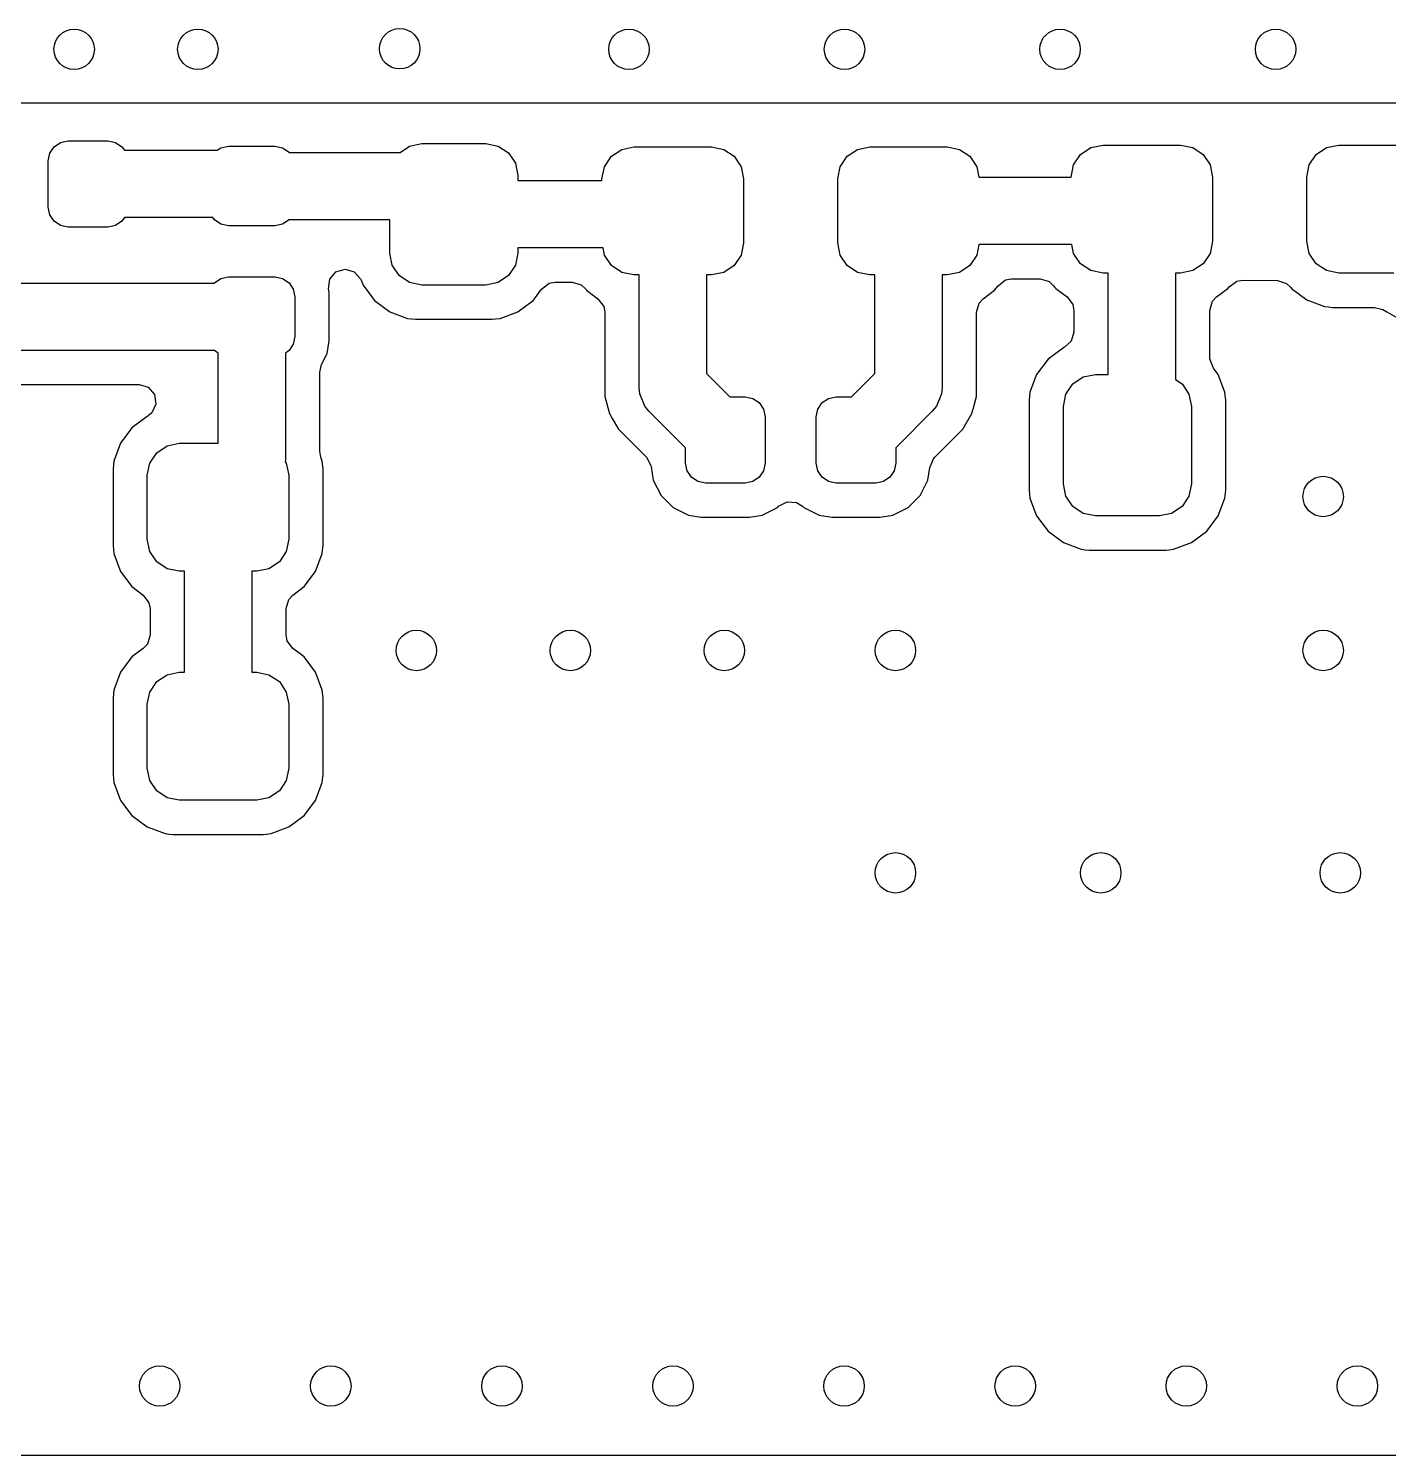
# Model space of a CAD drawing. Extents: x 5.33 to 7.27, y -5.07 to -3.93.
# Drawn here: x 6.0867 to 6.4841, y -5.0703 to -4.6532 of the extents above; entities that cross this region are included whole.
import ezdxf

# ---------------------------------------------------------------- set-up
doc = ezdxf.new("R2010")
doc.units = 0
doc.header["$MEASUREMENT"] = 0
doc.layers.add('BLACK', color=7, linetype='CONTINUOUS')

msp = doc.modelspace()

# ---------------------------------------------------------------- linework, layer by layer
at = {"layer": 'BLACK', "linetype": 'CONTINUOUS'}
for p, q in [((6.51169, -4.67504), (6.07268, -4.67504)), ((6.09288, -4.68965), (6.09414, -4.68776)), ((6.09414, -4.68776), (6.09603, -4.68651)), ((6.09603, -4.68651), (6.09825, -4.68606)), ((6.09825, -4.68606), (6.10986, -4.68606)), ((6.10986, -4.68606), (6.11208, -4.68651)), ((6.11208, -4.68651), (6.11397, -4.68776)), ((6.11397, -4.68776), (6.11467, -4.68882)), ((6.14288, -4.68808), (6.1451, -4.68764)), ((6.1451, -4.68764), (6.15868, -4.68764)), ((6.15868, -4.68764), (6.1609, -4.68808)), ((6.19525, -4.68941), (6.19802, -4.68756)), ((6.19802, -4.68756), (6.20159, -4.68685)), ((6.20159, -4.68685), (6.2203, -4.68685)), ((6.2203, -4.68685), (6.22387, -4.68756)), ((6.22387, -4.68756), (6.22691, -4.68959)), ((6.26002, -4.68855), (6.2636, -4.68783)), ((6.2636, -4.68783), (6.28624, -4.68783)), ((6.28624, -4.68783), (6.28982, -4.68855)), ((6.32892, -4.68855), (6.3325, -4.68783)), ((6.3325, -4.68783), (6.35514, -4.68783)), ((6.35514, -4.68783), (6.35872, -4.68855)), ((6.3971, -4.68801), (6.40068, -4.6873)), ((6.40068, -4.6873), (6.42332, -4.6873)), ((6.42332, -4.6873), (6.4269, -4.68801)), ((6.466, -4.68801), (6.46958, -4.6873)), ((6.46958, -4.6873), (6.49222, -4.6873)), ((6.09244, -4.69187), (6.09288, -4.68965)), ((6.09244, -4.70545), (6.09244, -4.69187)), ((6.11467, -4.68882), (6.14177, -4.68882)), ((6.14177, -4.68882), (6.14288, -4.68808)), ((6.1609, -4.68808), (6.16279, -4.68934)), ((6.16279, -4.68934), (6.16283, -4.68941)), ((6.16283, -4.68941), (6.19525, -4.68941)), ((6.22691, -4.68959), (6.22893, -4.69262)), ((6.25496, -4.69361), (6.25699, -4.69057)), ((6.25699, -4.69057), (6.26002, -4.68855)), ((6.28982, -4.68855), (6.29285, -4.69057)), ((6.29285, -4.69057), (6.29488, -4.69361)), ((6.32386, -4.69361), (6.32589, -4.69057)), ((6.32589, -4.69057), (6.32892, -4.68855)), ((6.35872, -4.68855), (6.36175, -4.69057)), ((6.36175, -4.69057), (6.36378, -4.69361)), ((6.39204, -4.69307), (6.39407, -4.69004)), ((6.39407, -4.69004), (6.3971, -4.68801)), ((6.4269, -4.68801), (6.42993, -4.69004)), ((6.42993, -4.69004), (6.43196, -4.69307)), ((6.46094, -4.69307), (6.46297, -4.69004)), ((6.46297, -4.69004), (6.466, -4.68801)), ((6.22893, -4.69262), (6.22965, -4.6962)), ((6.22965, -4.6962), (6.22965, -4.69768)), ((6.25425, -4.69719), (6.25496, -4.69361)), ((6.29488, -4.69361), (6.29559, -4.69719)), ((6.32315, -4.69719), (6.32386, -4.69361)), ((6.36378, -4.69361), (6.36439, -4.69669)), ((6.39133, -4.69665), (6.39204, -4.69307)), ((6.43196, -4.69307), (6.43267, -4.69665)), ((6.46023, -4.69665), (6.46094, -4.69307)), ((6.22965, -4.69768), (6.25425, -4.69768)), ((6.25425, -4.69768), (6.25425, -4.69719)), ((6.29559, -4.69719), (6.29559, -4.71589)), ((6.32315, -4.71589), (6.32315, -4.69719)), ((6.36439, -4.69669), (6.39133, -4.69669)), ((6.39133, -4.69669), (6.39133, -4.69665)), ((6.43267, -4.69665), (6.43267, -4.71535)), ((6.46023, -4.71535), (6.46023, -4.69665)), ((6.09288, -4.70768), (6.09244, -4.70545)), ((6.09414, -4.70956), (6.09288, -4.70768)), ((6.11467, -4.7085), (6.11397, -4.70956)), ((6.14055, -4.7085), (6.11467, -4.7085)), ((6.14099, -4.70917), (6.14055, -4.7085)), ((6.09603, -4.71082), (6.09414, -4.70956)), ((6.09825, -4.71126), (6.09603, -4.71082)), ((6.10986, -4.71126), (6.09825, -4.71126)), ((6.11208, -4.71082), (6.10986, -4.71126)), ((6.11397, -4.70956), (6.11208, -4.71082)), ((6.14288, -4.71042), (6.14099, -4.70917)), ((6.1451, -4.71087), (6.14288, -4.71042)), ((6.15868, -4.71087), (6.1451, -4.71087)), ((6.1609, -4.71042), (6.15868, -4.71087)), ((6.16279, -4.70917), (6.1609, -4.71042)), ((6.16283, -4.70909), (6.16279, -4.70917)), ((6.19224, -4.70909), (6.16283, -4.70909)), ((6.19224, -4.71884), (6.19224, -4.70909)), ((6.29559, -4.71589), (6.29488, -4.71946)), ((6.32386, -4.71946), (6.32315, -4.71589)), ((6.36439, -4.71638), (6.36378, -4.71946)), ((6.39154, -4.71638), (6.36439, -4.71638)), ((6.39204, -4.71893), (6.39154, -4.71638)), ((6.43267, -4.71535), (6.43196, -4.71893)), ((6.46094, -4.71893), (6.46023, -4.71535)), ((6.19296, -4.72242), (6.19224, -4.71884)), ((6.22965, -4.71884), (6.22893, -4.72242)), ((6.25455, -4.71736), (6.22965, -4.71736)), ((6.22965, -4.71736), (6.22965, -4.71884)), ((6.25496, -4.71946), (6.25455, -4.71736)), ((6.25699, -4.7225), (6.25496, -4.71946)), ((6.29488, -4.71946), (6.29285, -4.7225)), ((6.32589, -4.7225), (6.32386, -4.71946)), ((6.36378, -4.71946), (6.36175, -4.7225)), ((6.39407, -4.72196), (6.39204, -4.71893)), ((6.43196, -4.71893), (6.42993, -4.72196)), ((6.46297, -4.72196), (6.46094, -4.71893)), ((6.17469, -4.72651), (6.17649, -4.72437)), ((6.17649, -4.72437), (6.17916, -4.72355)), ((6.17916, -4.72355), (6.18185, -4.72429)), ((6.18185, -4.72429), (6.18371, -4.72638)), ((6.19498, -4.72545), (6.19296, -4.72242)), ((6.22893, -4.72242), (6.22691, -4.72545)), ((6.26002, -4.72452), (6.25699, -4.7225)), ((6.2636, -4.72524), (6.26002, -4.72452)), ((6.26508, -4.72524), (6.2636, -4.72524)), ((6.26508, -4.75811), (6.26508, -4.72524)), ((6.28624, -4.72524), (6.28476, -4.72524)), ((6.28476, -4.72524), (6.28476, -4.75403)), ((6.28982, -4.72452), (6.28624, -4.72524)), ((6.29285, -4.7225), (6.28982, -4.72452)), ((6.32892, -4.72452), (6.32589, -4.7225)), ((6.3325, -4.72524), (6.32892, -4.72452)), ((6.33398, -4.72524), (6.3325, -4.72524)), ((6.33398, -4.75403), (6.33398, -4.72524)), ((6.35514, -4.72524), (6.35366, -4.72524)), ((6.35366, -4.72524), (6.35366, -4.75811)), ((6.35872, -4.72452), (6.35514, -4.72524)), ((6.36175, -4.7225), (6.35872, -4.72452)), ((6.3971, -4.72399), (6.39407, -4.72196)), ((6.40068, -4.7247), (6.3971, -4.72399)), ((6.40216, -4.7247), (6.40068, -4.7247)), ((6.40216, -4.75433), (6.40216, -4.7247)), ((6.42332, -4.7247), (6.42184, -4.7247)), ((6.42184, -4.7247), (6.42184, -4.75579)), ((6.4269, -4.72399), (6.42332, -4.7247)), ((6.42993, -4.72196), (6.4269, -4.72399)), ((6.466, -4.72399), (6.46297, -4.72196)), ((6.46958, -4.7247), (6.466, -4.72399)), ((6.48568, -4.7247), (6.46958, -4.7247)), ((6.06256, -4.7276), (6.14094, -4.7276)), ((6.14094, -4.7276), (6.14099, -4.72753)), ((6.14099, -4.72753), (6.14288, -4.72627)), ((6.14288, -4.72627), (6.1451, -4.72583)), ((6.1451, -4.72583), (6.15868, -4.72583)), ((6.15868, -4.72583), (6.1609, -4.72627)), ((6.1609, -4.72627), (6.16279, -4.72753)), ((6.16279, -4.72753), (6.16405, -4.72941)), ((6.16405, -4.72941), (6.16449, -4.73163)), ((6.17433, -4.72928), (6.17469, -4.72651)), ((6.17451, -4.73039), (6.17433, -4.72928)), ((6.18371, -4.72638), (6.18388, -4.72677)), ((6.18388, -4.72677), (6.18442, -4.72822)), ((6.18442, -4.72822), (6.18442, -4.72822)), ((6.18442, -4.72822), (6.18442, -4.72822)), ((6.18442, -4.72822), (6.18776, -4.73268)), ((6.19802, -4.72748), (6.19498, -4.72545)), ((6.20159, -4.72819), (6.19802, -4.72748)), ((6.2203, -4.72819), (6.20159, -4.72819)), ((6.22387, -4.72748), (6.2203, -4.72819)), ((6.22691, -4.72545), (6.22387, -4.72748)), ((6.23449, -4.7322), (6.23661, -4.72937)), ((6.23661, -4.72937), (6.23885, -4.72769)), ((6.23885, -4.72769), (6.24058, -4.72738)), ((6.24058, -4.72738), (6.24553, -4.72738)), ((6.24553, -4.72738), (6.24821, -4.72817)), ((6.24821, -4.72817), (6.2495, -4.72937)), ((6.2495, -4.72937), (6.24969, -4.72962)), ((6.24969, -4.72962), (6.24976, -4.72972)), ((6.36898, -4.72972), (6.36998, -4.72839)), ((6.36998, -4.72839), (6.37221, -4.72671)), ((6.37221, -4.72671), (6.37395, -4.7264)), ((6.37395, -4.7264), (6.38227, -4.7264)), ((6.38227, -4.7264), (6.38495, -4.72719)), ((6.38495, -4.72719), (6.38624, -4.72839)), ((6.38624, -4.72839), (6.38662, -4.72889)), ((6.38662, -4.72889), (6.38684, -4.72919)), ((6.38684, -4.72919), (6.39015, -4.73166)), ((6.43385, -4.73166), (6.43716, -4.72919)), ((6.43716, -4.72919), (6.4375, -4.72872)), ((6.4375, -4.72872), (6.43974, -4.72705)), ((6.43974, -4.72705), (6.44156, -4.72674)), ((6.44156, -4.72674), (6.45164, -4.72691)), ((6.45164, -4.72691), (6.45431, -4.72774)), ((6.45431, -4.72774), (6.45552, -4.7289)), ((6.45552, -4.7289), (6.45574, -4.72919)), ((6.45574, -4.72919), (6.4602, -4.73253)), ((6.16449, -4.73163), (6.16449, -4.74325)), ((6.17451, -4.74449), (6.17451, -4.73039)), ((6.18776, -4.73268), (6.19222, -4.73601)), ((6.22967, -4.73601), (6.23413, -4.73268)), ((6.23413, -4.73268), (6.23449, -4.7322)), ((6.24976, -4.72972), (6.25307, -4.7322)), ((6.25307, -4.7322), (6.25475, -4.73444)), ((6.36368, -4.73617), (6.36447, -4.73349)), ((6.36447, -4.73349), (6.36567, -4.7322)), ((6.36567, -4.7322), (6.36898, -4.72972)), ((6.39015, -4.73166), (6.39182, -4.7339)), ((6.43186, -4.73563), (6.43265, -4.73295)), ((6.43265, -4.73295), (6.43385, -4.73166)), ((6.4602, -4.73253), (6.4602, -4.73253)), ((6.4602, -4.73253), (6.46542, -4.73447)), ((6.19222, -4.73601), (6.19222, -4.73601)), ((6.19222, -4.73601), (6.19743, -4.73796)), ((6.19743, -4.73796), (6.19743, -4.73796)), ((6.19743, -4.73796), (6.19859, -4.73808)), ((6.22317, -4.7381), (6.22445, -4.73796)), ((6.22445, -4.73796), (6.22967, -4.73601)), ((6.22445, -4.73796), (6.22445, -4.73796)), ((6.22445, -4.73796), (6.22445, -4.73796)), ((6.25475, -4.73444), (6.25506, -4.73617)), ((6.25506, -4.73617), (6.25506, -4.76073)), ((6.36368, -4.76073), (6.36368, -4.73617)), ((6.39182, -4.7339), (6.39214, -4.73563)), ((6.39214, -4.73563), (6.39214, -4.74192)), ((6.43186, -4.74937), (6.43186, -4.73563)), ((6.46542, -4.73447), (6.46542, -4.73447)), ((6.46542, -4.73447), (6.46657, -4.7346)), ((6.46657, -4.7346), (6.46773, -4.73472)), ((6.46773, -4.73472), (6.48, -4.73472)), ((6.48, -4.73472), (6.48248, -4.73539)), ((6.48248, -4.73539), (6.48357, -4.73601)), ((6.48357, -4.73601), (6.48633, -4.7376)), ((6.19859, -4.73808), (6.19974, -4.73821)), ((6.19974, -4.73821), (6.22215, -4.73821)), ((6.22215, -4.73821), (6.22317, -4.7381)), ((6.39214, -4.74192), (6.39135, -4.7446)), ((6.16405, -4.74547), (6.16279, -4.74735)), ((6.16449, -4.74325), (6.16405, -4.74547)), ((6.17392, -4.7482), (6.17451, -4.74449)), ((6.39135, -4.7446), (6.38937, -4.74632)), ((6.14094, -4.74728), (6.06256, -4.74728)), ((6.14099, -4.74735), (6.14094, -4.74728)), ((6.14205, -4.74806), (6.14099, -4.74735)), ((6.14205, -4.77445), (6.14205, -4.74806)), ((6.16279, -4.74735), (6.16173, -4.74806)), ((6.16173, -4.74806), (6.16173, -4.77937)), ((6.17229, -4.7514), (6.17392, -4.7482)), ((6.38461, -4.74984), (6.38127, -4.7543)), ((6.38907, -4.74651), (6.38461, -4.74984)), ((6.38911, -4.74648), (6.38907, -4.74651)), ((6.38924, -4.74643), (6.38911, -4.74648)), ((6.38929, -4.74638), (6.38924, -4.74643)), ((6.38938, -4.74634), (6.38929, -4.74638)), ((6.38937, -4.74632), (6.38938, -4.74634)), ((6.43187, -4.74972), (6.43186, -4.74937)), ((6.43285, -4.75234), (6.43187, -4.74972)), ((6.17175, -4.75365), (6.17229, -4.7514)), ((6.17175, -4.77677), (6.17175, -4.75365)), ((6.28476, -4.75403), (6.2916, -4.76087)), ((6.32714, -4.76087), (6.33398, -4.75403)), ((6.38127, -4.7543), (6.37932, -4.75952)), ((6.38127, -4.7543), (6.38127, -4.7543)), ((6.39487, -4.75504), (6.39844, -4.75433)), ((6.39844, -4.75433), (6.40216, -4.75433)), ((6.43294, -4.75246), (6.43285, -4.75234)), ((6.43432, -4.7543), (6.43294, -4.75246)), ((6.43627, -4.75952), (6.43432, -4.7543)), ((6.06143, -4.7573), (6.11898, -4.7573)), ((6.11898, -4.7573), (6.12167, -4.75809)), ((6.12167, -4.75809), (6.1235, -4.7602)), ((6.26527, -4.76003), (6.26508, -4.75811)), ((6.35366, -4.75811), (6.35347, -4.76003)), ((6.38981, -4.7601), (6.39183, -4.75707)), ((6.39183, -4.75707), (6.39487, -4.75504)), ((6.42184, -4.75579), (6.42376, -4.75707)), ((6.42376, -4.75707), (6.42578, -4.7601)), ((6.12389, -4.76297), (6.12273, -4.76551)), ((6.1235, -4.7602), (6.12389, -4.76297)), ((6.25506, -4.76073), (6.25506, -4.76073)), ((6.25506, -4.76073), (6.25621, -4.76502)), ((6.26674, -4.76358), (6.26527, -4.76003)), ((6.2916, -4.76087), (6.29608, -4.76087)), ((6.29608, -4.76087), (6.2983, -4.76131)), ((6.2983, -4.76131), (6.30019, -4.76257)), ((6.30019, -4.76257), (6.30145, -4.76445)), ((6.31729, -4.76445), (6.31855, -4.76257)), ((6.31855, -4.76257), (6.32044, -4.76131)), ((6.32044, -4.76131), (6.32266, -4.76087)), ((6.32266, -4.76087), (6.32714, -4.76087)), ((6.35347, -4.76003), (6.352, -4.76358)), ((6.36269, -4.76444), (6.36328, -4.76222)), ((6.36328, -4.76222), (6.36368, -4.76073)), ((6.37932, -4.75952), (6.37907, -4.76183)), ((6.37907, -4.76183), (6.37907, -4.78817)), ((6.37932, -4.75952), (6.37932, -4.75952)), ((6.38909, -4.76368), (6.38981, -4.7601)), ((6.42578, -4.7601), (6.4265, -4.76368)), ((6.43645, -4.7612), (6.43627, -4.75952)), ((6.43627, -4.75952), (6.43627, -4.75952)), ((6.43627, -4.75952), (6.43627, -4.75952)), ((6.43652, -4.76183), (6.43645, -4.7612)), ((6.43652, -4.78817), (6.43652, -4.76183)), ((6.12135, -4.76662), (6.11689, -4.76996)), ((6.12136, -4.76662), (6.12135, -4.76662)), ((6.1214, -4.76659), (6.12136, -4.76662)), ((6.12163, -4.76641), (6.1214, -4.76659)), ((6.12273, -4.76551), (6.12163, -4.7664)), ((6.12163, -4.7664), (6.12163, -4.76641)), ((6.25621, -4.76502), (6.25641, -4.76578)), ((6.25641, -4.76578), (6.25722, -4.76717)), ((6.26796, -4.76507), (6.26674, -4.76358)), ((6.26674, -4.76358), (6.26674, -4.76358)), ((6.27866, -4.77577), (6.26796, -4.76507)), ((6.30145, -4.76445), (6.30189, -4.76667)), ((6.30189, -4.76667), (6.30189, -4.78026)), ((6.31685, -4.76667), (6.31729, -4.76445)), ((6.31685, -4.78026), (6.31685, -4.76667)), ((6.35078, -4.76507), (6.34008, -4.77577)), ((6.352, -4.76358), (6.35078, -4.76507)), ((6.352, -4.76358), (6.352, -4.76358)), ((6.35971, -4.77031), (6.36233, -4.76578)), ((6.36233, -4.76578), (6.36262, -4.76468)), ((6.36262, -4.76468), (6.36269, -4.76444)), ((6.38909, -4.78632), (6.38909, -4.76368)), ((6.4265, -4.76368), (6.4265, -4.78632)), ((6.11689, -4.76996), (6.11355, -4.77442)), ((6.25722, -4.76717), (6.25903, -4.77031)), ((6.25903, -4.77031), (6.26721, -4.77849)), ((6.35153, -4.77849), (6.35971, -4.77031)), ((6.11355, -4.77442), (6.11161, -4.77964)), ((6.11355, -4.77442), (6.11355, -4.77442)), ((6.12412, -4.77719), (6.12715, -4.77516)), ((6.12715, -4.77516), (6.13073, -4.77445)), ((6.13073, -4.77445), (6.14205, -4.77445)), ((6.11161, -4.77964), (6.11136, -4.78195)), ((6.11161, -4.77964), (6.11161, -4.77964)), ((6.12209, -4.78022), (6.12412, -4.77719)), ((6.16173, -4.77937), (6.16169, -4.77976)), ((6.17206, -4.7785), (6.17175, -4.77677)), ((6.17249, -4.77964), (6.17206, -4.7785)), ((6.17274, -4.78195), (6.17249, -4.77964)), ((6.26721, -4.77849), (6.26855, -4.78094)), ((6.27866, -4.78026), (6.27866, -4.77577)), ((6.34008, -4.77577), (6.34008, -4.78026)), ((6.3502, -4.78132), (6.35108, -4.779)), ((6.35108, -4.779), (6.35153, -4.77849)), ((6.11136, -4.78195), (6.11136, -4.80435)), ((6.12138, -4.7838), (6.12209, -4.78022)), ((6.12138, -4.8025), (6.12138, -4.7838)), ((6.16169, -4.77976), (6.162, -4.78022)), ((6.162, -4.78022), (6.16272, -4.7838)), ((6.16272, -4.7838), (6.16272, -4.8025)), ((6.17274, -4.80435), (6.17274, -4.78195)), ((6.26855, -4.78094), (6.26861, -4.78131)), ((6.26861, -4.78131), (6.26861, -4.78131)), ((6.26861, -4.78131), (6.26923, -4.78521)), ((6.2791, -4.78248), (6.27866, -4.78026)), ((6.28036, -4.78436), (6.2791, -4.78248)), ((6.30145, -4.78248), (6.30019, -4.78436)), ((6.30189, -4.78026), (6.30145, -4.78248)), ((6.31729, -4.78248), (6.31685, -4.78026)), ((6.31855, -4.78436), (6.31729, -4.78248)), ((6.33964, -4.78248), (6.33838, -4.78436)), ((6.34008, -4.78026), (6.33964, -4.78248)), ((6.34951, -4.78521), (6.3501, -4.7815)), ((6.3501, -4.7815), (6.35013, -4.78131)), ((6.3501, -4.7815), (6.3501, -4.7815)), ((6.35013, -4.78131), (6.3502, -4.78132)), ((6.26923, -4.78521), (6.2715, -4.78967)), ((6.28225, -4.78562), (6.28036, -4.78436)), ((6.28447, -4.78606), (6.28225, -4.78562)), ((6.29608, -4.78606), (6.28447, -4.78606)), ((6.2983, -4.78562), (6.29608, -4.78606)), ((6.30019, -4.78436), (6.2983, -4.78562)), ((6.32044, -4.78562), (6.31855, -4.78436)), ((6.32266, -4.78606), (6.32044, -4.78562)), ((6.33427, -4.78606), (6.32266, -4.78606)), ((6.33649, -4.78562), (6.33427, -4.78606)), ((6.33838, -4.78436), (6.33649, -4.78562)), ((6.34724, -4.78967), (6.34951, -4.78521)), ((6.38981, -4.7899), (6.38909, -4.78632)), ((6.4265, -4.78632), (6.42578, -4.7899)), ((6.2715, -4.78967), (6.27505, -4.79322)), ((6.30586, -4.79286), (6.30832, -4.79152)), ((6.30832, -4.79152), (6.3111, -4.79172)), ((6.3111, -4.79172), (6.31288, -4.79286)), ((6.34369, -4.79322), (6.34724, -4.78967)), ((6.37907, -4.78817), (6.37907, -4.78817)), ((6.37907, -4.78817), (6.37932, -4.79048)), ((6.37932, -4.79048), (6.37932, -4.79048)), ((6.37932, -4.79048), (6.37932, -4.79048)), ((6.37932, -4.79048), (6.38127, -4.7957)), ((6.39183, -4.79293), (6.38981, -4.7899)), ((6.42578, -4.7899), (6.42376, -4.79293)), ((6.43432, -4.7957), (6.43627, -4.79048)), ((6.43627, -4.79048), (6.43635, -4.78967)), ((6.43635, -4.78967), (6.43652, -4.78817)), ((6.43652, -4.78817), (6.43652, -4.78817)), ((6.43652, -4.78817), (6.43652, -4.78817)), ((6.27505, -4.79322), (6.27505, -4.79322)), ((6.27505, -4.79322), (6.27952, -4.7955)), ((6.27952, -4.7955), (6.27952, -4.7955)), ((6.27952, -4.7955), (6.28322, -4.79608)), ((6.28322, -4.79608), (6.29733, -4.79608)), ((6.29733, -4.79608), (6.30103, -4.7955)), ((6.30103, -4.7955), (6.3055, -4.79322)), ((6.3055, -4.79322), (6.30586, -4.79286)), ((6.3055, -4.79322), (6.3055, -4.79322)), ((6.31288, -4.79286), (6.31324, -4.79322)), ((6.31324, -4.79322), (6.31324, -4.79322)), ((6.31324, -4.79322), (6.31771, -4.7955)), ((6.31771, -4.7955), (6.31771, -4.7955)), ((6.31771, -4.7955), (6.32141, -4.79608)), ((6.32141, -4.79608), (6.33552, -4.79608)), ((6.33552, -4.79608), (6.33922, -4.7955)), ((6.33922, -4.7955), (6.34369, -4.79322)), ((6.38127, -4.7957), (6.38127, -4.7957)), ((6.38127, -4.7957), (6.38127, -4.7957)), ((6.38127, -4.7957), (6.38461, -4.80016)), ((6.39487, -4.79496), (6.39183, -4.79293)), ((6.39844, -4.79567), (6.39487, -4.79496)), ((6.41715, -4.79567), (6.39844, -4.79567)), ((6.42072, -4.79496), (6.41715, -4.79567)), ((6.42376, -4.79293), (6.42072, -4.79496)), ((6.43098, -4.80016), (6.43432, -4.7957)), ((6.38461, -4.80016), (6.38907, -4.80349)), ((6.42652, -4.80349), (6.43098, -4.80016)), ((6.11136, -4.80435), (6.11136, -4.80435)), ((6.11136, -4.80435), (6.11161, -4.80666)), ((6.12209, -4.80608), (6.12138, -4.8025)), ((6.16272, -4.8025), (6.162, -4.80608)), ((6.17259, -4.80569), (6.17274, -4.80435)), ((6.17274, -4.80435), (6.17274, -4.80435)), ((6.17274, -4.80435), (6.17274, -4.80435)), ((6.38907, -4.80349), (6.38907, -4.80349)), ((6.38907, -4.80349), (6.39428, -4.80544)), ((6.42131, -4.80544), (6.42652, -4.80349)), ((6.11161, -4.80666), (6.11161, -4.80666)), ((6.11161, -4.80666), (6.11161, -4.80666)), ((6.11161, -4.80666), (6.11355, -4.81188)), ((6.12412, -4.80911), (6.12209, -4.80608)), ((6.162, -4.80608), (6.15998, -4.80911)), ((6.17054, -4.81188), (6.17249, -4.80666)), ((6.17249, -4.80666), (6.17259, -4.80569)), ((6.39428, -4.80544), (6.39429, -4.80544)), ((6.39429, -4.80544), (6.39544, -4.80556)), ((6.39544, -4.80556), (6.39659, -4.80569)), ((6.39659, -4.80569), (6.419, -4.80569)), ((6.419, -4.80569), (6.42002, -4.80558)), ((6.42002, -4.80558), (6.42131, -4.80544)), ((6.42131, -4.80544), (6.42131, -4.80544)), ((6.42131, -4.80544), (6.42131, -4.80544)), ((6.11355, -4.81188), (6.11355, -4.81188)), ((6.11355, -4.81188), (6.11355, -4.81188)), ((6.11355, -4.81188), (6.11689, -4.81634)), ((6.12715, -4.81114), (6.12412, -4.80911)), ((6.13073, -4.81185), (6.12715, -4.81114)), ((6.1322, -4.81185), (6.13073, -4.81185)), ((6.1322, -4.84138), (6.1322, -4.81185)), ((6.15337, -4.81185), (6.15189, -4.81185)), ((6.15189, -4.81185), (6.15189, -4.84138)), ((6.15694, -4.81114), (6.15337, -4.81185)), ((6.15998, -4.80911), (6.15694, -4.81114)), ((6.1672, -4.81634), (6.17054, -4.81188)), ((6.11689, -4.81634), (6.11689, -4.81634)), ((6.11689, -4.81634), (6.1202, -4.81881)), ((6.1639, -4.81881), (6.1672, -4.81634)), ((6.1202, -4.81881), (6.12187, -4.82105)), ((6.12187, -4.82105), (6.12219, -4.82278)), ((6.16191, -4.82278), (6.1627, -4.8201)), ((6.1627, -4.8201), (6.1639, -4.81881)), ((6.12219, -4.82278), (6.12219, -4.83044)), ((6.16191, -4.83044), (6.16191, -4.82278)), ((6.1214, -4.83313), (6.1202, -4.83442)), ((6.12219, -4.83044), (6.1214, -4.83313)), ((6.16222, -4.83218), (6.16191, -4.83044)), ((6.1639, -4.83442), (6.16222, -4.83218)), ((6.11689, -4.83689), (6.11355, -4.84135)), ((6.1202, -4.83442), (6.11689, -4.83689)), ((6.16643, -4.83631), (6.1639, -4.83442)), ((6.1665, -4.83637), (6.16643, -4.83631)), ((6.1672, -4.83689), (6.1665, -4.83637)), ((6.17054, -4.84135), (6.1672, -4.83689)), ((6.11355, -4.84135), (6.11161, -4.84657)), ((6.11355, -4.84135), (6.11355, -4.84135)), ((6.12412, -4.84412), (6.12715, -4.84209)), ((6.12715, -4.84209), (6.13073, -4.84138)), ((6.13073, -4.84138), (6.1322, -4.84138)), ((6.15189, -4.84138), (6.15337, -4.84138)), ((6.15337, -4.84138), (6.15694, -4.84209)), ((6.15694, -4.84209), (6.15998, -4.84412)), ((6.17249, -4.84657), (6.17054, -4.84135)), ((6.17054, -4.84135), (6.17054, -4.84135)), ((6.17054, -4.84135), (6.17054, -4.84135)), ((6.12209, -4.84715), (6.12412, -4.84412)), ((6.15998, -4.84412), (6.162, -4.84715)), ((6.11161, -4.84657), (6.11136, -4.84888)), ((6.11136, -4.84888), (6.11136, -4.87128)), ((6.11161, -4.84657), (6.11161, -4.84657)), ((6.12138, -4.85073), (6.12209, -4.84715)), ((6.162, -4.84715), (6.16272, -4.85073)), ((6.17274, -4.84888), (6.17249, -4.84657)), ((6.17249, -4.84657), (6.17249, -4.84657)), ((6.17249, -4.84657), (6.17249, -4.84657)), ((6.17274, -4.87128), (6.17274, -4.84888)), ((6.12138, -4.86943), (6.12138, -4.85073)), ((6.16272, -4.85073), (6.16272, -4.86943)), ((6.11136, -4.87128), (6.11136, -4.87128)), ((6.11136, -4.87128), (6.11161, -4.87359)), ((6.12209, -4.87301), (6.12138, -4.86943)), ((6.16272, -4.86943), (6.162, -4.87301)), ((6.17249, -4.87359), (6.17274, -4.87128)), ((6.17274, -4.87128), (6.17274, -4.87128)), ((6.17274, -4.87128), (6.17274, -4.87128)), ((6.17274, -4.87128), (6.17274, -4.87128)), ((6.11161, -4.87359), (6.11161, -4.87359)), ((6.11161, -4.87359), (6.11161, -4.87359)), ((6.11161, -4.87359), (6.11355, -4.87881)), ((6.12412, -4.87604), (6.12209, -4.87301)), ((6.162, -4.87301), (6.15998, -4.87604)), ((6.17054, -4.87881), (6.17249, -4.87359)), ((6.11355, -4.87881), (6.11355, -4.87881)), ((6.11355, -4.87881), (6.11355, -4.87881)), ((6.11355, -4.87881), (6.11689, -4.88327)), ((6.12715, -4.87807), (6.12412, -4.87604)), ((6.13073, -4.87878), (6.12715, -4.87807)), ((6.15337, -4.87878), (6.13073, -4.87878)), ((6.15694, -4.87807), (6.15337, -4.87878)), ((6.15998, -4.87604), (6.15694, -4.87807)), ((6.1672, -4.88327), (6.17054, -4.87881)), ((6.11689, -4.88327), (6.12135, -4.8866)), ((6.16274, -4.8866), (6.1672, -4.88327)), ((6.12135, -4.8866), (6.12135, -4.8866)), ((6.12135, -4.8866), (6.12657, -4.88855)), ((6.15753, -4.88855), (6.16274, -4.8866)), ((6.12657, -4.88855), (6.12657, -4.88855)), ((6.12657, -4.88855), (6.12772, -4.88868)), ((6.12772, -4.88868), (6.12888, -4.8888)), ((6.12888, -4.8888), (6.15522, -4.8888)), ((6.15522, -4.8888), (6.15624, -4.88869)), ((6.15624, -4.88869), (6.15753, -4.88855)), ((6.15753, -4.88855), (6.15753, -4.88855)), ((6.15753, -4.88855), (6.15753, -4.88855)), ((7.26533, -5.0703), (5.33467, -5.0703))]:
    msp.add_line(p, q, dxfattribs=at)
at = {"layer": 'BLACK'}
for centre in [(6.1, -4.65929), (6.13614, -4.65929), (6.19514, -4.65913), (6.26213, -4.65929), (6.32512, -4.65929), (6.38811, -4.65929), (6.4511, -4.65929), (6.465, -4.79), (6.2, -4.835), (6.245, -4.835), (6.29, -4.835), (6.34, -4.835), (6.465, -4.835), (6.34, -4.9), (6.4, -4.9), (6.47, -4.9), (6.125, -5.05), (6.175, -5.05), (6.225, -5.05), (6.275, -5.05), (6.325, -5.05), (6.375, -5.05), (6.425, -5.05), (6.475, -5.05)]:
    msp.add_circle(centre, 0.00591, dxfattribs=at)

doc.saveas('drawing.dxf')
